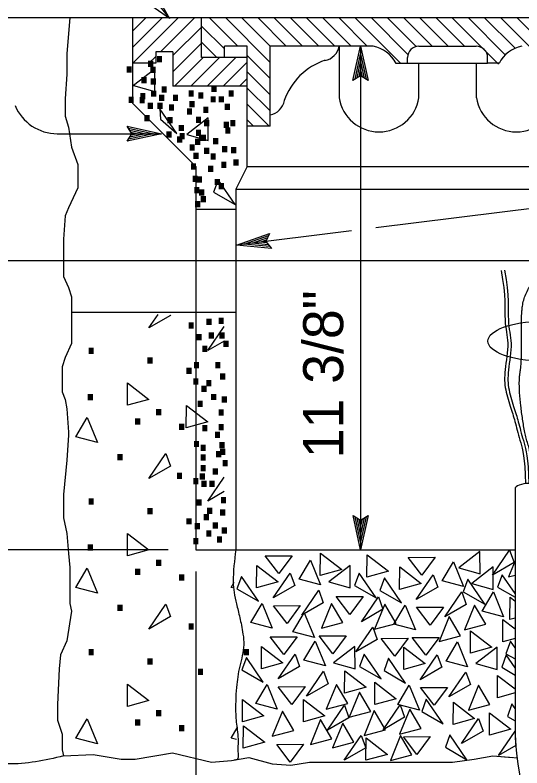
# Model space of a CAD drawing. Extents: x -894 to 866, y -472 to 714.
# Drawn here: x -79.3 to 9.3, y 160.1 to 291.7 of the extents above; entities that cross this region are included whole.
import ezdxf

# ---------------------------------------------------------------- set-up
doc = ezdxf.new("R2010")
doc.units = 0
doc.layers.add('es_DETAIL', color=7, linetype='Continuous')
doc.layers.add('es_DETAIL-anno', color=7, linetype='Continuous')

msp = doc.modelspace()

# ---------------------------------------------------------------- linework, layer by layer
at = {"layer": 'es_DETAIL'}
for p, q in [((-145.43, 291.23), (132.25, 291.23)), ((-58.69, 276.23), (-58.69, 291.23)), ((-58.69, 283.23), (-50.69, 291.23)), ((-58.69, 286.06), (-53.52, 291.23)), ((-58.69, 288.89), (-56.35, 291.23)), ((-53.87, 285.23), (-47.87, 291.23)), ((-46.69, 284.23), (-46.69, 291.23)), ((-40.35, 286.23), (-45.35, 291.23)), ((-34.69, 283.4), (-42.52, 291.23)), ((-34.69, 286.23), (-39.69, 291.23)), ((-31.87, 286.23), (-36.87, 291.23)), ((-29.04, 286.23), (-34.04, 291.23)), ((-26.21, 286.23), (-31.21, 291.23)), ((-23.38, 286.23), (-28.38, 291.23)), ((-20.55, 286.23), (-25.55, 291.23)), ((-17.72, 286.23), (-22.72, 291.23)), ((-11.9, 283.23), (-19.9, 291.23)), ((-10.62, 284.78), (-17.07, 291.23)), ((-9.18, 286.17), (-14.24, 291.23)), ((-6.41, 286.23), (-11.41, 291.23)), ((-3.58, 286.23), (-8.58, 291.23)), ((-0.75, 286.23), (-5.75, 291.23)), ((5.23, 283.07), (-2.92, 291.23)), ((6.4, 284.73), (-0.1, 291.23)), ((8.1, 285.86), (2.73, 291.23)), ((10.56, 286.23), (5.56, 291.23)), ((13.39, 286.23), (8.39, 291.23)), ((-51.69, 284.57), (-46.69, 289.57)), ((-42.69, 285.74), (-46.69, 289.74)), ((-51.69, 281.74), (-46.69, 286.74)), ((-44.01, 284.23), (-46.69, 286.91)), ((-42.69, 284.21), (-42.69, 286.23)), ((-38.69, 286.23), (-42.69, 286.23)), ((-38.69, 265.23), (-38.69, 286.23)), ((-34.69, 272.23), (-34.69, 286.23)), ((-16.69, 286.23), (-34.69, 286.23)), ((-22.65, 286.23), (-22.65, 277.23)), ((-8.69, 286.23), (1.31, 286.23)), ((-55.87, 283.23), (-54.69, 284.4)), ((-51.69, 285.23), (-54.69, 285.23)), ((-54.69, 285.23), (-54.69, 283.23)), ((-51.69, 285.23), (-51.69, 279.23)), ((-51.38, 279.23), (-46.38, 284.23)), ((-48.55, 279.23), (-43.55, 284.23)), ((-38.69, 284.23), (-46.69, 284.23)), ((-45.72, 279.23), (-40.72, 284.23)), ((-34.69, 280.57), (-38.69, 284.57)), ((-10.69, 283.23), (-10.69, 284.23)), ((3.31, 283.23), (3.31, 284.23)), ((-54.69, 283.23), (-58.69, 283.23)), ((-42.9, 279.23), (-38.69, 283.43)), ((-12.69, 283.23), (-10.69, 283.23)), ((-10.69, 283.23), (3.31, 283.23)), ((-8.69, 277.23), (-8.69, 283.23)), ((1.35, 277.23), (1.35, 283.23)), ((5.31, 283.23), (3.31, 283.23)), ((-34.69, 277.74), (-38.69, 281.74)), ((-40.07, 279.23), (-38.69, 280.6)), ((-38.69, 279.23), (-51.69, 279.23)), ((-34.69, 274.91), (-38.69, 278.91)), ((-58.69, 276.23), (-47.69, 265.23)), ((-34.84, 272.23), (-38.69, 276.09)), ((-37.67, 272.34), (-38.69, 273.37)), ((-34.69, 272.23), (-38.69, 272.23)), ((-47.69, 265.23), (-47.69, 198.23)), ((-38.69, 265.23), (-40.69, 261.23)), ((-38.69, 265.23), (31.31, 265.23)), ((-40.69, 261.23), (-40.69, 198.23)), ((-40.69, 261.23), (33.31, 261.23)), ((-40.69, 257.72), (-47.69, 257.72)), ((-40.69, 239.72), (-69.42, 239.72)), ((8.1, 208.88), (8.1, 166.34)), ((-47.69, 198.23), (8.1, 198.23))]:
    msp.add_line(p, q, dxfattribs=at)
for points in [[(-69.69, 291.23), (-70.23, 284.88), (-70.23, 281.35), (-70.51, 277), (-70.51, 274.01), (-69.96, 272.1), (-69.42, 268.57), (-68.33, 265.58), (-68.33, 261.5), (-69.96, 257.96), (-70.51, 256.6), (-70.78, 252.52), (-70.78, 248.99), (-70.78, 245.99), (-69.96, 244.09), (-69.42, 242.46), (-69.42, 242.19), (-69.42, 240.01), (-69.42, 237.02), (-69.42, 234.3), (-70.51, 231.85), (-71.05, 230.22), (-71.05, 225.87), (-70.51, 224.51), (-70.23, 222.88), (-69.96, 218.8), (-69.96, 218.26), (-70.23, 213.9), (-70.78, 207.92), (-70.78, 206.56), (-70.78, 203.84), (-70.23, 201.12), (-69.96, 197.59), (-69.69, 195.14), (-69.69, 188.88), (-69.42, 187.52), (-70.23, 182.36), (-71.32, 179.91), (-71.59, 177.46), (-71.87, 171.21), (-71.87, 169.85), (-71.87, 168.49), (-71.05, 166.04), (-71.05, 163.32), (-70.78, 162.23), (-65.62, 162.51), (-60.72, 161.69), (-58.28, 161.69), (-51.76, 162.78), (-44.96, 161.15), (-41.43, 161.42), (-38.44, 161.96), (-34.37, 160.87), (-31.1, 160.6), (-27.84, 161.15), (-24.86, 161.15), (-22.14, 161.15), (-18.33, 161.15), (-13.99, 161.15), (-10.18, 161.15), (-6.38, 161.15), (-2.84, 161.15), (0.96, 161.69), (4.22, 162.23), (8.6, 161.9)], [(-69.69, 291.23), (-70.23, 284.88), (-70.23, 281.35), (-70.51, 277), (-70.51, 274.01), (-69.96, 272.1), (-69.42, 268.57), (-68.33, 265.58), (-68.33, 261.5), (-69.96, 257.96), (-70.51, 256.6), (-70.78, 252.52), (-70.78, 248.99), (-70.78, 245.99), (-69.96, 244.09), (-69.42, 242.46), (-69.42, 242.19), (-69.42, 240.01), (-69.42, 237.02), (-69.42, 234.3), (-70.51, 231.85), (-71.05, 230.22), (-71.05, 225.87), (-70.51, 224.51), (-70.23, 222.88), (-69.96, 218.8), (-69.96, 218.26), (-70.23, 213.9), (-70.78, 207.92), (-70.78, 206.56), (-70.78, 203.84), (-70.23, 201.12), (-69.96, 197.59), (-69.69, 195.14), (-69.69, 188.88), (-69.42, 187.52), (-70.23, 182.36), (-71.32, 179.91), (-71.59, 177.46), (-71.87, 171.21), (-71.87, 169.85), (-71.87, 168.49), (-71.05, 166.04), (-71.05, 163.32), (-70.78, 162.23), (-65.62, 162.51), (-60.72, 161.69), (-58.28, 161.69), (-51.76, 162.78), (-44.96, 161.15), (-41.43, 161.42), (-38.44, 161.96), (-34.37, 160.87), (-31.1, 160.6), (-27.84, 161.15), (-24.86, 161.15), (-22.14, 161.15), (-18.33, 161.15), (-13.99, 161.15), (-10.18, 161.15), (-6.38, 161.15), (-2.84, 161.15), (0.96, 161.69), (4.22, 162.23), (7.63, 161.97)], [(-55.88, 237), (-54.28, 239.35)], [(-52.17, 239.3), (-52.12, 239.18), (-55.88, 237)], [(-45.6, 233.05), (-42.75, 237.24)], [(-42.75, 234.71), (-45.6, 233.05)], [(-45.6, 206.75), (-42.75, 210.94)], [(-42.75, 208.41), (-45.6, 206.75)], [(8.1, 196.32), (6.96, 193.53), (8.1, 193.83)], [(8.1, 190.59), (5.85, 193.9), (5.06, 191.72), (8.1, 189.96)], [(-41.51, 191.66), (-40.96, 192.6)], [(-40.96, 191.52), (-41.51, 191.66)], [(7.2, 186.07), (7.23, 189.97), (8.1, 189.3)], [(5.95, 182.19), (5.98, 186.09), (8.1, 184.45)], [(8.1, 186.32), (7.2, 186.07)], [(8.1, 182.78), (5.95, 182.19)], [(8.1, 181.1), (7.29, 182.28), (6.5, 180.1), (8.1, 179.18)], [(8.1, 177.64), (6.56, 179.89), (5.77, 177.72), (8.1, 176.37)], [(5.02, 172.4), (5.05, 176.3), (8.1, 173.93)], [(8.1, 173.24), (5.02, 172.4)], [(8.1, 170.53), (7.56, 171.32), (6.77, 169.14), (8.1, 168.37)], [(-41.51, 165.36), (-40.48, 167.12)], [(5.21, 162.34), (8.1, 166.58)], [(-40.57, 165.11), (-41.51, 165.36)], [(8.21, 164.08), (5.21, 162.34)], [(-52.94, 162.41), (-52.91, 162.45), (-52.9, 162.41)]]:
    msp.add_lwpolyline(points, dxfattribs=at)
for points in [[(-54.83, 278.31), (-54.86, 282.21), (-58.58, 279.33)], [(-51.03, 270.96), (-54, 275.31), (-53.88, 273.47)], [(-45.5, 269.77), (-45.53, 273.68), (-49.25, 270.8)], [(-40.83, 258.55), (-43.79, 262.9), (-44.58, 260.73)], [(-59.63, 223.51), (-59.6, 227.41), (-55.88, 224.53)], [(-49.35, 219.55), (-49.32, 223.46), (-45.6, 220.58)], [(-68.64, 217.96), (-66.66, 221.33), (-64.88, 216.98)], [(-55.88, 210.7), (-52.91, 215.06), (-52.12, 212.88)], [(-59.63, 197.2), (-59.6, 201.11), (-55.88, 198.23)], [(-25.93, 193.77), (-25.89, 197.68), (-22.18, 194.8)], [(-17.78, 193.49), (-17.75, 197.39), (-14.04, 194.51)], [(2, 194.06), (1.97, 197.96), (-1.75, 195.08)], [(4.17, 193.83), (7.14, 198.19), (7.93, 196.01)], [(-33.18, 194.11), (-35.56, 197.2), (-30.85, 197.22)], [(-29.65, 193.09), (-27.67, 196.46), (-25.89, 192.1)], [(-8.18, 193.82), (-10.56, 196.92), (-5.86, 196.94)], [(-4.65, 192.81), (-2.68, 196.17), (-0.9, 191.82)], [(-68.64, 191.66), (-66.66, 195.03), (-64.88, 190.67)], [(-37.07, 191.63), (-37.03, 195.53), (-33.32, 192.65)], [(-20.71, 191.63), (-20.74, 195.53), (-24.46, 192.65)], [(-12.07, 191.34), (-12.04, 195.25), (-8.32, 192.37)], [(4.28, 191.34), (4.25, 195.25), (0.53, 192.37)], [(-36.74, 189.26), (-39.71, 193.61), (-40.5, 191.44)], [(-34.17, 189.83), (-31.21, 194.18), (-30.41, 192.01)], [(-16.18, 189.83), (-19.14, 194.18), (-19.94, 192.01)], [(-9.18, 189.55), (-6.21, 193.9), (-5.42, 191.72)], [(-11.75, 188.97), (-14.72, 193.33), (-15.51, 191.15)], [(2.8, 188.74), (-0.16, 193.09), (-0.96, 190.92)], [(-29.17, 186.83), (-26.21, 191.18), (-25.42, 189.01)], [(-4.18, 186.54), (-1.21, 190.9), (-0.42, 188.72)], [(2.34, 187.52), (4.32, 190.88), (6.1, 186.53)], [(-20.75, 186.96), (-23.13, 190.06), (-18.43, 190.08)], [(-18.75, 185.69), (-15.78, 190.04), (-14.99, 187.86)], [(-55.88, 184.4), (-52.91, 188.75), (-52.12, 186.58)], [(-38.07, 185.52), (-36.1, 188.88), (-34.32, 184.53)], [(-31.75, 185.39), (-34.13, 188.48), (-29.43, 188.5)], [(-21.99, 185.52), (-23.97, 188.88), (-25.75, 184.53)], [(-12.7, 185.37), (-14.68, 188.74), (-16.46, 184.38)], [(-13.08, 185.23), (-11.1, 188.59), (-9.32, 184.24)], [(-6.76, 185.1), (-9.14, 188.2), (-4.43, 188.22)], [(3.01, 185.23), (1.03, 188.59), (-0.75, 184.24)], [(-30.71, 183.9), (-28.74, 187.26), (-26.95, 182.91)], [(-1.42, 183.23), (-3.4, 186.59), (-5.18, 182.24)], [(-19.75, 180.4), (-16.78, 184.75), (-15.99, 182.57)], [(-32.32, 179.96), (-34.7, 183.05), (-30, 183.07)], [(-23.75, 180.1), (-26.13, 183.2), (-21.43, 183.22)], [(-7.47, 179.82), (-9.85, 182.91), (-5.15, 182.93)], [(0.29, 180.19), (0.32, 184.09), (4.04, 181.21)], [(-28.79, 178.94), (-26.81, 182.31), (-25.03, 177.95)], [(-12.9, 179.67), (-15.28, 182.77), (-10.57, 182.79)], [(-3.94, 178.8), (-1.96, 182.16), (-0.18, 177.81)], [(-36.21, 177.48), (-36.18, 181.38), (-32.46, 178.5)], [(-19.86, 177.48), (-19.89, 181.38), (-23.6, 178.5)], [(-11.36, 177.34), (-11.33, 181.24), (-7.61, 178.36)], [(5, 177.34), (4.96, 181.24), (1.25, 178.36)], [(-35.89, 175.11), (-38.85, 179.46), (-39.65, 177.29)], [(-33.32, 175.68), (-30.35, 180.03), (-29.56, 177.86)], [(-15.32, 175.68), (-18.29, 180.03), (-19.08, 177.86)], [(-11.04, 174.97), (-14, 179.32), (-14.79, 177.14)], [(-8.47, 175.54), (-5.5, 179.89), (-4.71, 177.72)], [(-28.32, 172.68), (-25.35, 177.03), (-24.56, 174.86)], [(-21.69, 173.21), (-21.66, 177.12), (-17.94, 174.24)], [(-3.47, 172.54), (-0.5, 176.89), (0.29, 174.71)], [(-16.42, 171.2), (-16.39, 175.1), (-12.67, 172.22)], [(-59.63, 170.9), (-59.6, 174.8), (-55.88, 171.92)], [(-37.22, 171.37), (-35.24, 174.73), (-33.46, 170.38)], [(-30.89, 171.24), (-33.27, 174.33), (-28.57, 174.35)], [(-21.13, 171.37), (-23.11, 174.73), (-24.89, 170.38)], [(-12.37, 171.22), (-10.39, 174.59), (-8.61, 170.23)], [(-6.04, 171.1), (-8.42, 174.19), (-3.72, 174.21)], [(3.72, 171.22), (1.74, 174.59), (-0.04, 170.23)], [(-17.12, 170.02), (-19.09, 173.39), (-20.87, 169.03)], [(-39.53, 168.22), (-39.5, 172.12), (-35.78, 169.24)], [(-28.88, 168.22), (-28.85, 172.12), (-25.13, 169.24)], [(-24.67, 166.74), (-21.71, 171.09), (-20.92, 168.92)], [(-14.96, 166.81), (-11.99, 171.16), (-11.2, 168.98)], [(-4.45, 167.83), (-7.41, 172.18), (-8.21, 170.01)], [(-2.71, 167.75), (-2.68, 171.65), (1.03, 168.77)], [(-30.56, 166.69), (-32.54, 170.06), (-34.32, 165.7)], [(-14.52, 166.82), (-16.5, 170.18), (-18.28, 165.83)], [(-8.33, 167.02), (-10.31, 170.38), (-12.09, 166.03)], [(3.61, 165.89), (3.64, 169.79), (7.36, 166.91)], [(-68.64, 165.36), (-66.66, 168.72), (-64.88, 164.37)], [(-23.91, 165.23), (-25.88, 168.59), (-27.66, 164.24)], [(-1.24, 164.41), (1.72, 168.76), (2.52, 166.59)], [(-39.39, 163.62), (-39.36, 167.52), (-35.64, 164.64)], [(-20.05, 164.62), (-22.02, 167.98), (-23.81, 163.63)], [(-21.75, 161.48), (-18.78, 165.83), (-17.99, 163.65)], [(-9.93, 162.42), (-11.91, 165.78), (-13.69, 161.43)], [(-0.32, 161.57), (-3.29, 165.92), (-4.08, 163.74)], [(-17.95, 161.47), (-17.92, 165.37), (-14.2, 162.49)], [(-9.04, 162.5), (-11.42, 165.6), (-6.71, 165.62)], [(-31.17, 161.15), (-33.55, 164.25), (-28.85, 164.27)]]:
    msp.add_lwpolyline(points, close=True, dxfattribs=at)
for centre, radius, start, end in [((-25.63, 286.73), 3.03, 279.5569, 350.4431), ((-17.71, 280.7), 5.62, 26.7028, 79.5574), ((-8.69, 284.23), 2, 90, 180), ((1.31, 284.23), 2, 0, 90), ((10.32, 280.7), 5.62, 100.4426, 153.2972), ((-21.6, 273.09), 11.22, 108.116, 161.1313), ((-35.2, 277.22), 3.03, 279.5569, 350.4431), ((-15.67, 278.31), 7.06, 188.8039, 351.1961), ((8.33, 278.31), 7.06, 188.8039, 351.1961), ((28.1, 166.34), 20, 180, 186.1392), ((57.96, 167.88), 49.89, 181.7677, 215.3636)]:
    msp.add_arc(centre, radius, start, end, dxfattribs=at)
msp.add_ellipse((10.6, 208.88), major_axis=(2.5, 0), ratio=0.37964, start_param=1.570796, end_param=3.141593, dxfattribs=at)
for points in [[(10.73, 209.82), (10.72, 214.78), (10.61, 215.78), (10.34, 216.77), (10.03, 217.75), (9.9, 218.25), (9.8, 218.75), (9.42, 221.07), (9.11, 223.39), (8.9, 225.71), (8.85, 226.87), (8.86, 228.03), (8.9, 228.6), (8.97, 229.18), (9.06, 229.75), (9.12, 230.33), (9.23, 232.93), (9.21, 235.55), (9.22, 238.17), (9.27, 239.48), (9.32, 240.14), (9.39, 240.79), (9.61, 241.86), (9.97, 242.89), (10.46, 243.89), (11.07, 244.83), (12.07, 246.16), (13.16, 247.38)], [(-40.69, 198.23), (-41.15, 192.66), (-41.01, 190.8), (-40.58, 188.8), (-40.3, 187.65), (-39.72, 185.08), (-39.44, 183.51), (-39.3, 181.65), (-40.01, 177.93), (-40.58, 174.22), (-40.72, 171.79), (-40.72, 169.5), (-40.44, 166.78), (-40.3, 165.21), (-40.3, 162.64), (-40.44, 161.64), (-41.01, 161.5)], [(-70.78, 162.23), (-80.59, 160.85), (-83.52, 161.12), (-90.71, 162.45), (-100.03, 164.32), (-106.95, 164.05), (-120.53, 162.45), (-122.13, 162.18), (-128.79, 160.85), (-135.18, 160.58), (-138.37, 161.12), (-140.5, 161.65)]]:
    msp.add_spline(points, degree=3, dxfattribs=at)
for points in [[(5.65, 247.05), (6.52, 242.57), (6.04, 237.78), (7.17, 234.72), (6.2, 229.32), (6.28, 226.3), (7.48, 222.78), (8.12, 220.52), (9.07, 216.96), (9.78, 214.51), (9.95, 209.78)], [(6.28, 247.09), (7.1, 242.55), (6.62, 237.73), (7.75, 234.68), (6.78, 229.3), (6.86, 226.25), (8.07, 222.71), (8.71, 220.46), (9.66, 216.9), (10.36, 214.47), (10.53, 209.83)]]:
    msp.add_open_spline(points, degree=3, dxfattribs=at)
at = {"layer": 'es_DETAIL-anno'}
for p, q in [((-55.34, 296.42), (-52.3, 291.08)), ((-52.3, 291.08), (-57.32, 294.62)), ((-52.3, 291.08), (-52.3, 291.08)), ((-20.22, 280.23), (-18.88, 286.23)), ((-18.88, 286.23), (-18.88, 286.23)), ((-18.88, 286.23), (-17.55, 280.23)), ((-18.88, 286.23), (-18.88, 198.23)), ((-19.86, 280.45), (-18.88, 284.85)), ((-18.88, 284.84), (-17.91, 280.46)), ((-19.5, 280.68), (-18.88, 283.47)), ((-18.88, 283.47), (-18.25, 280.64)), ((-19.16, 280.86), (-18.88, 282.08)), ((-18.88, 282.08), (-18.61, 280.88)), ((-18.88, 281.03), (-20.22, 280.23)), ((-20.22, 280.23), (-20.22, 280.23)), ((-17.55, 280.23), (-18.88, 281.03)), ((-17.55, 280.23), (-17.55, 280.23)), ((-58.86, 270.94), (-59.66, 272.28)), ((-59.66, 272.28), (-59.66, 272.28)), ((-59.66, 272.28), (-53.66, 270.94)), ((-59.44, 271.92), (-55.04, 270.94)), ((-56.42, 270.94), (-59.25, 270.31)), ((-59.21, 271.56), (-56.42, 270.94)), ((-59.03, 271.22), (-57.8, 270.94)), ((-57.8, 270.94), (-59.01, 270.67)), ((118.23, 271.09), (-16.24, 254.49)), ((-71.89, 270.94), (-53.66, 270.94)), ((-53.66, 270.94), (-59.66, 269.61)), ((-59.66, 269.61), (-58.86, 270.94)), ((-55.05, 270.94), (-59.42, 269.97)), ((-53.66, 270.94), (-53.66, 270.94)), ((-59.66, 269.61), (-59.66, 269.61)), ((-20.5, 253.96), (-40.59, 251.48)), ((-40.59, 251.48), (-34.8, 253.53)), ((-39.21, 251.65), (-34.99, 253.15)), ((-37.85, 251.81), (-35.12, 252.78)), ((-34.8, 253.53), (-35.43, 252.12)), ((-34.8, 253.53), (-34.8, 253.53)), ((-34.47, 250.88), (-40.59, 251.48)), ((-40.59, 251.48), (-40.59, 251.48)), ((-34.73, 251.21), (-39.22, 251.65)), ((-35.01, 251.54), (-37.85, 251.81)), ((-36.48, 251.98), (-35.31, 252.4)), ((-35.22, 251.86), (-36.48, 251.98)), ((-35.43, 252.12), (-34.47, 250.88)), ((-34.47, 250.88), (-34.47, 250.88)), ((33.31, 248.72), (-105.34, 248.72)), ((-18.88, 198.23), (-20.21, 204.23)), ((-20.21, 204.23), (-20.21, 204.23)), ((-20.21, 204.23), (-18.88, 203.43)), ((-18.88, 199.62), (-19.85, 203.99)), ((-18.88, 203.43), (-17.54, 204.23)), ((-17.54, 204.23), (-18.88, 198.23)), ((-17.89, 204.01), (-18.88, 199.61)), ((-17.54, 204.23), (-17.54, 204.23)), ((-18.88, 200.99), (-19.5, 203.82)), ((-18.88, 202.37), (-19.14, 203.58)), ((-18.25, 203.78), (-18.88, 200.99)), ((-18.6, 203.6), (-18.88, 202.37)), ((-52.51, 198.23), (-136.9, 198.23)), ((-18.88, 198.23), (-18.88, 198.23)), ((-47.69, 194.44), (-47.69, 118.82))]:
    msp.add_line(p, q, dxfattribs=at)
for points in [[(-106.61, 342.91), (-93.84, 342.91), (-52.3, 291.08)], [(-59.69, 248.72), (-79.69, 248.72)], [(-52.69, 248.72), (-56.69, 248.72)], [(-29.69, 248.72), (-49.69, 248.72)], [(-22.69, 248.72), (-26.69, 248.72)], [(0.31, 248.72), (-19.69, 248.72)], [(7.31, 248.72), (3.31, 248.72)]]:
    msp.add_lwpolyline(points, dxfattribs=at)
msp.add_arc((-71.89, 278.94), 8, 202.7316, 270, dxfattribs=at)
msp.add_ellipse((12.71, 234.69), major_axis=(9.35, 0), ratio=0.37066, dxfattribs=at)

# ---------------------------------------------------------------- texts
at = {"layer": 'es_DETAIL'}
for p in [(-55.36, 283.38), (-56.9, 282.57), (-60.64, 281.58), (-56.49, 281.55), (-58.07, 279.75), (-56.42, 279.48), (-54.54, 278.1), (-45.83, 278.24), (-58.25, 276.96), (-56.37, 277.38), (-54.97, 276.67), (-52.54, 276.67), (-49.82, 277.39), (-48.13, 277.04), (-42.83, 277.39), (-60.3, 276.29), (-58.39, 276.24), (-56.96, 275.24), (-55.25, 275.24), (-49.68, 275.53), (-45.97, 276.39), (-44.54, 276.39), (-53.25, 274.96), (-50.11, 274.24), (-47.25, 274.53), (-43.5, 275.09), (-57.54, 273.1), (-53.52, 272.77), (-48.54, 272.81), (-51.54, 271.38), (-47.11, 272.24), (-43.68, 271.95), (-42.54, 272.24), (-53.68, 270.24), (-51.39, 269.95), (-48.54, 270.53), (-43.4, 270.95), (-51.82, 269.38), (-48.68, 268.95), (-47.97, 269.67), (-47.68, 269.67), (-45.54, 269.1), (-49.63, 268), (-47.11, 267.38), (-43.97, 267.67), (-42.4, 267.52), (-48.97, 266.52), (-45.98, 266.4), (-49.4, 264.66), (-44.11, 264.95), (-41.97, 265.38), (-46.4, 264.24), (-49.11, 262.52), (-48.4, 262.38), (-45.25, 261.95), (-44.54, 261.23), (-48.82, 260.52), (-47.97, 260.09), (-48.68, 258.09), (-47.68, 258.95), (-46.7, 237.54), (-44.56, 237.68), (-49.82, 236.9), (-48.44, 234.82), (-46.3, 235.11), (-44.42, 235.15), (-43.73, 233.68), (-67.29, 232.43), (-47.44, 232.82), (-57.01, 230.77), (-48.87, 229.96), (-45.16, 229.96), (-50.19, 228.97), (-44.3, 227.96), (-49.01, 227.1), (-46.73, 226.82), (-47.58, 225.82), (-67.42, 224.38), (-45.87, 224.39), (-44.01, 223.96), (-48.25, 223.17), (-55.5, 221.73), (-44.58, 221.67), (-59.15, 220.13), (-51.48, 219.16), (-47.44, 218.96), (-44.58, 219.1), (-45.22, 217.78), (-48.88, 216.18), (-44.44, 215.96), (-47.73, 215.53), (-44.3, 214.81), (-62.25, 213.86), (-47.73, 213.81), (-45.01, 214.38), (-43.87, 212.81), (-47.73, 211.95), (-45.58, 211.38), (-51.84, 210.6), (-49.01, 209.67), (-47.87, 210.52), (-47.58, 209.24), (-46.16, 209.24), (-67.29, 206.13), (-48.44, 205.95), (-44.16, 206.38), (-57.01, 204.47), (-46.58, 204.52), (-44.3, 204.23), (-47.15, 203.38), (-50.19, 202.67), (-48.73, 201.8), (-45.58, 201.95), (-46.73, 200.52), (-44.01, 201.09), (-49.01, 199.23), (-44.87, 199.52), (-67.42, 198.08), (-55.5, 195.43), (-59.15, 193.83), (-51.48, 192.86), (-62.25, 187.56), (-49.82, 184.3), (-67.29, 179.83), (-40.17, 179.83), (-57.01, 178.17), (-48.17, 176.37), (-55.5, 169.13), (-59.15, 167.53), (-51.48, 166.56)]:
    msp.add_text('.', height=7.09, dxfattribs=at).set_placement(p)
at = {"layer": 'es_DETAIL-anno'}
msp.add_text('11 3/8"', height=7, rotation=90, dxfattribs=at).set_placement((-21.93, 214.23))

doc.saveas('drawing.dxf')
